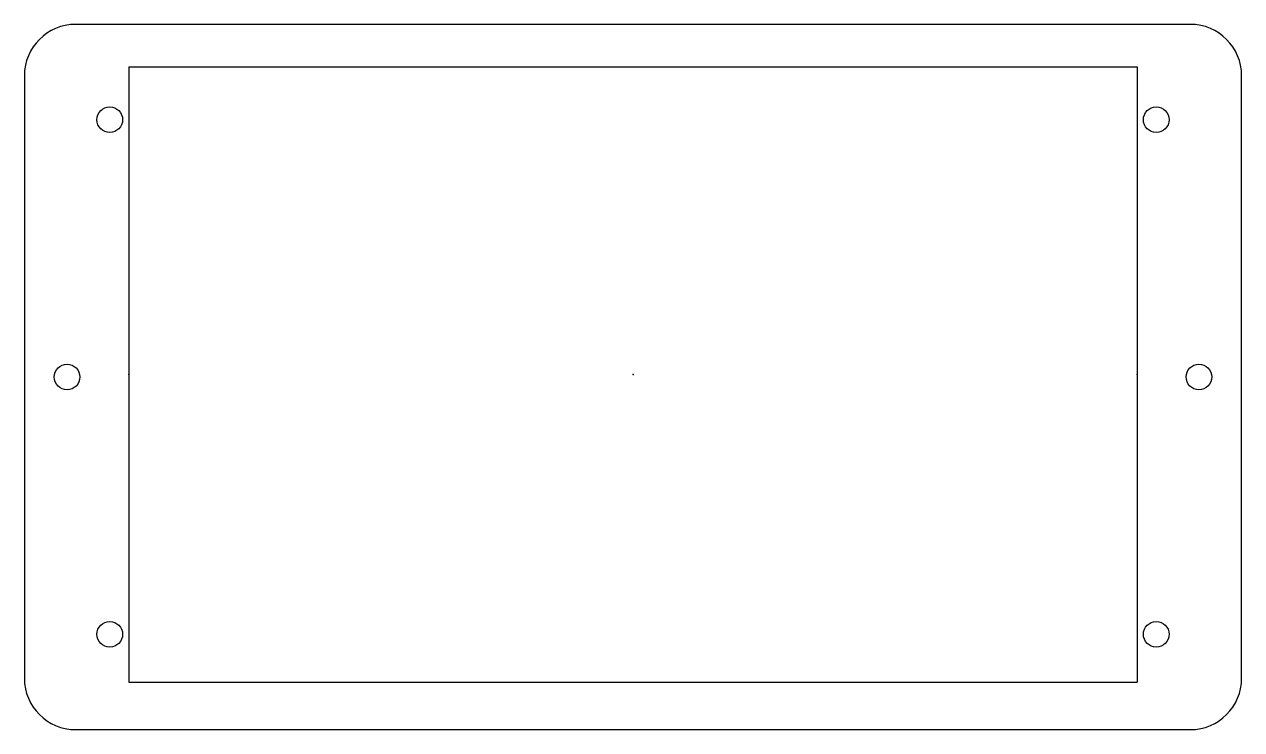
# Model space of a CAD drawing. Header units: millimetres. Extents: x -142 to 142, y -83 to 82.
import ezdxf

# ---------------------------------------------------------------- set-up
doc = ezdxf.new("R2010")
doc.units = ezdxf.units.MM
doc.header["$PDSIZE"] = -1
doc.linetypes.add('CENTERX2', pattern=[20.32, 12.7, -2.54, 2.54, -2.54])

msp = doc.modelspace()

# ---------------------------------------------------------------- linework, layer by layer
at = {"color": 7, "linetype": 'Continuous'}
for p, q in [((130.45, 81.9), (-130.45, 81.9)), ((-118, 72), (118, 72)), ((-118, 72), (-118, -72)), ((118, 72), (118, -72)), ((-142.45, 69.9), (-142.45, -71.1)), ((142.45, -71.1), (142.45, 69.9)), ((-118, -72), (118, -72)), ((-130.45, -83.1), (130.45, -83.1))]:
    msp.add_line(p, q, dxfattribs=at)
at = {"color": 7, "linetype": 'CENTERX2'}
for p, q in [((-118, 72), (-118, -72)), ((-118, 72), (118, 72)), ((118, 72), (118, -72)), ((-118, -72), (118, -72))]:
    msp.add_line(p, q, dxfattribs=at)
at = {"color": 7, "linetype": 'Continuous'}
for centre in [(-122.45, 59.6), (122.45, 59.6), (-132.45, -0.6), (132.45, -0.6), (-122.45, -60.8), (122.45, -60.8)]:
    msp.add_circle(centre, 3, dxfattribs=at)
for centre, start, end in [((-130.45, 69.9), 90, 180), ((130.45, 69.9), 0, 90), ((-130.45, -71.1), 180, 270), ((130.45, -71.1), 270, 0)]:
    msp.add_arc(centre, 12, start, end, dxfattribs=at)
for p in [(-118, 0), (0, 0), (0, 0), (118, 0)]:
    msp.add_point(p, dxfattribs=at)

doc.saveas('drawing.dxf')
